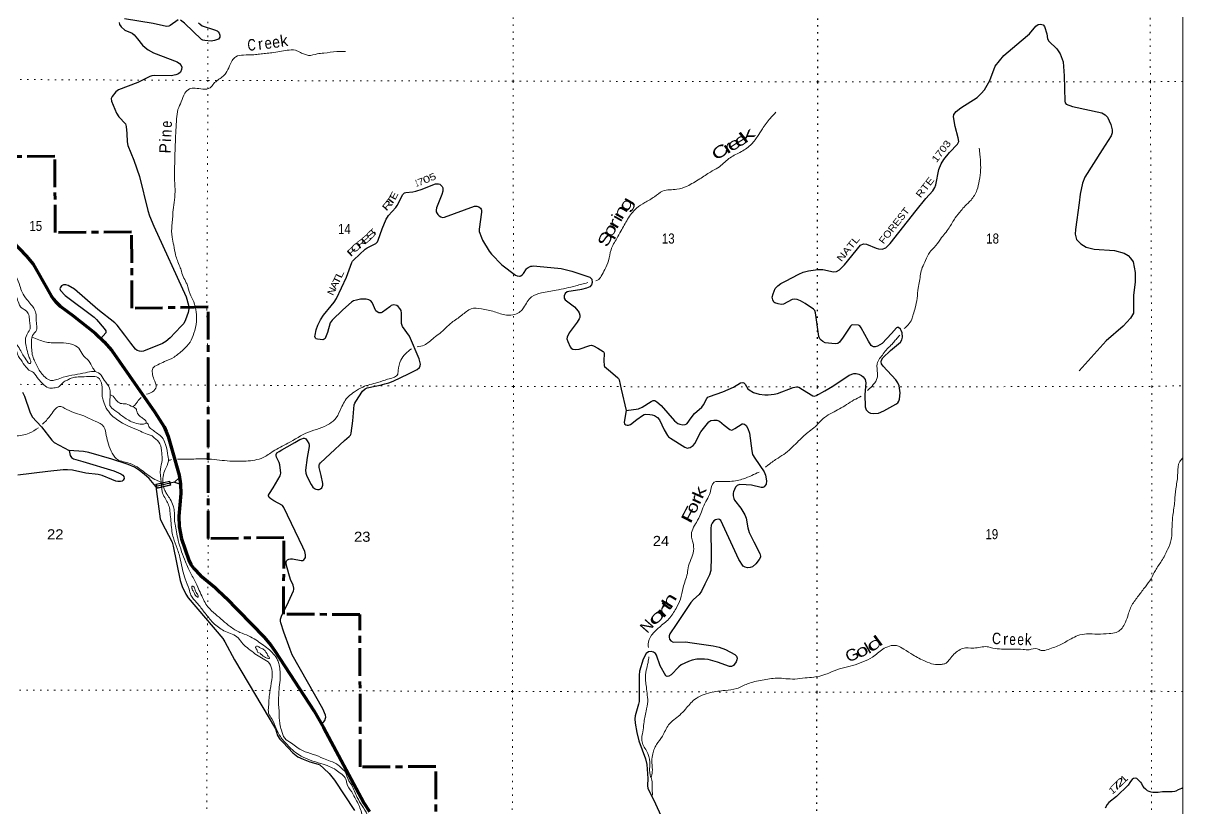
# Model space of a CAD drawing. Header units: feet. Extents: x -252658 to 9, y -366365 to -181930.
# Drawn here: x -20165 to 0, y -207154 to -193510 of the extents above; entities that cross this region are included whole.
import ezdxf
from ezdxf.enums import TextEntityAlignment as Align

# ---------------------------------------------------------------- set-up
doc = ezdxf.new("R2010")
doc.units = ezdxf.units.FT
doc.header["$LTSCALE"] = 80
doc.linetypes.add('DOTTED', pattern=[1.5, 0.3, -1.2])
doc.linetypes.add('LONG_DASH_SHORT_DASH', pattern=[9.9, 6, -1.2, 1.5, -1.2])
for name, color, linetype, lineweight in [('11', 7, 'LONG_DASH_SHORT_DASH', 60), ('23', 7, 'Continuous', 70), ('29', 7, 'Continuous', 25), ('31', 7, 'Continuous', 13), ('39', 7, 'Continuous', 13), ('4', 7, 'Continuous', 13), ('6', 7, 'DOTTED', 25), ('7', 7, 'DOTTED', 13)]:
    doc.layers.add(name, color=color, linetype=linetype, lineweight=lineweight)
doc.layers.add('30', color=7, linetype='Continuous')
doc.layers.add('41', color=7, linetype='Continuous')

msp = doc.modelspace()

# ---------------------------------------------------------------- linework, layer by layer
at = {"layer": '11'}
msp.add_lwpolyline([(-12982.66, -207794.64), (-12991.92, -206435.02), (-14305.24, -206443.71), (-14309.86, -203792.88), (-15639.21, -203785.46), (-15630.46, -202454.02), (-16945.8, -202468.74), (-16947.29, -199802.58), (-16947.6, -198444.22), (-18275.01, -198466.98), (-18280.32, -197139.55), (-19609.71, -197150.23), (-19613.02, -195822.8), (-20924.33, -195833.51)], dxfattribs=at)
at = {"layer": '23'}
for points in [[(-20739.77, -196905.7), (-20104.55, -197562.02), (-19993.93, -197698.78), (-19920.34, -197823.68), (-19676.23, -198252.33), (-19639.43, -198311.46), (-19604.72, -198351.15), (-19519.96, -198431.49), (-19301.4, -198590.61), (-18912.46, -198900.75), (-18755.67, -199049.42), (-18621.91, -199202.74), (-17873.06, -200271.49), (-17712.94, -200529.1), (-17676.06, -200610.91), (-17643.83, -200697.73), (-17573.86, -200939.94)], [(-17573.86, -200939.94), (-17449.59, -201370.07), (-17428.16, -201526.22), (-17422.13, -201685.87), (-17459.09, -202084.06), (-17451.71, -202264.18), (-17409.69, -202478.32), (-17285.95, -202848.51), (-17247.19, -202925.24), (-17195.13, -202994.69), (-17079.66, -203114.21), (-16825.06, -203325.66), (-16644.68, -203494.79), (-15973.38, -204189.37), (-15858.95, -204324.25), (-15787.11, -204424.88), (-15104.49, -205473.46), (-14940.4, -205755.2), (-14242.27, -207069.27), (-14142.25, -207220.25)]]:
    msp.add_lwpolyline(points, dxfattribs=at)
at = {"layer": '29'}
msp.add_line((-17533.7, -201491), (-17860.31, -201567.86), dxfattribs=at)
for points in [[(-18498.19, -193494.69), (-18490.53, -193533.37), (-18460.15, -193574.84), (-18397.24, -193631.1), (-18269.53, -193685.41), (-18235.83, -193709.17), (-18178.02, -193781.34)], [(-17471.79, -193448.81), (-17607.89, -193551.33), (-17632.75, -193562.39), (-17672.7, -193565.63), (-17904.34, -193517.81), (-18405.72, -193434.28)], [(-17113.38, -193501.57), (-17085.76, -193529.21), (-17050.58, -193554.56), (-16835.09, -193622.5), (-16790.16, -193642.55), (-16773.59, -193659.14), (-16757.01, -193681.26), (-16743.81, -193716.75), (-16743.2, -193753.13), (-16768.06, -193786.3), (-16836.56, -193813.31), (-16897.9, -193822.24), (-17005.64, -193811.18), (-17038.8, -193805.65), (-17062.4, -193791.59), (-17358.26, -193510.88), (-17431.08, -193457.34)], [(-2811.58, -193819.17), (-2664.87, -193695.53), (-2553.83, -193560.77), (-2517.79, -193532.79), (-2473.59, -193527.26), (-2429.39, -193538.32), (-2403.88, -193568.56), (-2362.87, -193697.04), (-2352.03, -193781.59), (-2329.83, -193821.51), (-2192.84, -193953.85), (-2131.02, -194041.45), (-2078.58, -194180.62), (-2060.46, -194425.63), (-2053.83, -194863.47), (-2048.14, -194892.89), (-2026.04, -194920.53), (-1918.55, -194957.65), (-1405.38, -195069.28), (-1349.2, -195105.75), (-1310.52, -195144.45), (-1248.95, -195273.89), (-1227.64, -195365.6), (-1227.64, -195415.36), (-1248.45, -195468.72), (-1404.31, -195709.99), (-1704, -196186.51), (-1747.02, -196294.45), (-1784.28, -196481.89), (-1803.05, -196634.72)], [(-18178.02, -193781.34), (-18091.21, -193889.69), (-18042.99, -193934.21), (-17993.27, -193972.91), (-17900.25, -194025.96), (-17487.45, -194183.95), (-17444.89, -194209.27), (-17420.03, -194242.44), (-17403.45, -194275.62), (-17410.46, -194316.38), (-17431.08, -194358.55), (-17464.23, -194388.96), (-17508.43, -194405.54), (-17591.29, -194423.13), (-17878.62, -194419.37), (-17925.58, -194424.89), (-17961.41, -194435.8), (-18172.24, -194542.59), (-18505.73, -194668.16), (-18551.51, -194703.9), (-18618.99, -194784.27), (-18632.8, -194820.2), (-18628.75, -194864.71), (-18540.37, -195075.46), (-18501.58, -195136.74), (-18387.78, -195259.99), (-18377.26, -195280.48), (-18371.74, -195308.13), (-18365.08, -195428.67), (-18357.92, -195573.51), (-18342.68, -195637.52), (-18240.64, -195892.43), (-18142.83, -196177.48), (-17995.35, -196765.73), (-17965.64, -196861.73), (-17891.43, -197036.7), (-17328.9, -198271.01), (-17287.43, -198413.95), (-17281.9, -198477.53), (-17292.97, -198540.09), (-17339.91, -198665.51), (-17373.07, -198731.85), (-17412.79, -198775.29), (-17521.66, -198887.94), (-17610.65, -198983.41), (-17684.86, -199042.87), (-17740.49, -199080.16), (-18070.17, -199210.21), (-18106.53, -199219.78), (-18139.68, -199214.25), (-18181.12, -199200.43), (-18209.92, -199176.3), (-18290.61, -199073.93)], [(-6911.12, -197994.44), (-6677.24, -197871.82), (-6600.97, -197839.78), (-6507.04, -197817.66), (-6344.63, -197794.95), (-6258.4, -197795.55), (-6076.91, -197832.67), (-6020.81, -197828.72), (-5971.09, -197801.08), (-5881.97, -197711.84), (-5603.34, -197371.94), (-5551.17, -197347.71), (-5499.18, -197351.68), (-5333.69, -197419.7), (-5291.48, -197436.17), (-5225.85, -197441.61), (-5161.63, -197416.82), (-5091.09, -197342.97), (-4636.63, -196767.79), (-4469.03, -196560.63), (-4345.97, -196423.85), (-4311.79, -196368.04), (-4294.17, -196322.11), (-4241.12, -196054.11), (-4200.24, -195957.2), (-4153.27, -195882.56), (-4058.83, -195758.56), (-3915.69, -195611.7), (-3893.58, -195567.41), (-3904.63, -195501.07), (-3957.35, -195306.48), (-3988.03, -195135.81), (-3981.99, -195097.46), (-3943.31, -195047.7), (-3858.82, -194978.93), (-3577.46, -194803.72), (-3506.81, -194732.55), (-3446.04, -194666.21), (-3353.14, -194504.08), (-3265.24, -194258.9), (-3113.81, -194073.87), (-2811.58, -193819.17)], [(-14807.76, -198422.37), (-14755.44, -198359.16), (-14718.87, -198300), (-14540.08, -197924.96), (-14450.15, -197673.75), (-14435.72, -197648.98), (-14417.76, -197624.1), (-14216.34, -197440.38), (-14181.55, -197416.77), (-14035.14, -197337.98), (-14015.8, -197322.78), (-14003.32, -197309.47), (-13989.55, -197285.46), (-13921.58, -197084.38), (-13851.43, -196916.43), (-13832.09, -196880.49), (-13811.78, -196851.22), (-13684.72, -196714.43), (-13659.43, -196681.45), (-13562.73, -196490.7), (-13540.78, -196463.13), (-13534.42, -196458.23), (-13508.86, -196453.38), (-13388.6, -196440.78), (-13336.9, -196430.59), (-13228.24, -196396.33), (-13009.55, -196307.59), (-12992.95, -196302.04), (-12962.56, -196300.66), (-12940.46, -196302.04), (-12919.74, -196310.33), (-12900.4, -196326.92), (-12879.87, -196349.56), (-12868.63, -196375.3), (-12868.63, -196397.41), (-12870.01, -196433.35), (-12886.93, -196488.16), (-12978.72, -196719.29), (-12985.35, -196761.63), (-12981.21, -196789.27), (-12968.78, -196821.06), (-12955.61, -196835.74), (-12931.48, -196858.38), (-12901.09, -196877.74), (-12872.09, -196887.41), (-12839.98, -196883.76), (-12314.49, -196694.09), (-12291.25, -196690.45), (-12274.68, -196691.83), (-12256.72, -196697.36), (-12239.44, -196704.96), (-12211.83, -196725.7), (-12201.47, -196741.59), (-12196.99, -196760.18), (-12195.94, -196798.27), (-12238.08, -197091.99), (-12233.84, -197129.8), (-12196.64, -197238.5), (-12175.02, -197284.36), (-12059.2, -197475.55), (-12018.88, -197527.13), (-11842.28, -197709.62), (-11602.68, -197892.3), (-11575.06, -197901.98), (-11536.38, -197908.89), (-11523.95, -197907.5), (-11511.74, -197901.89), (-11481.13, -197882.62), (-11465.93, -197863.27), (-11414.81, -197781.22), (-11401.01, -197769.28), (-11384.44, -197756.84), (-11337.47, -197736.11), (-11316.75, -197733.35), (-11284.98, -197731.96), (-11230.42, -197732.71), (-10810.75, -197778.21), (-10627.06, -197820.09), (-10309.85, -197924.01), (-10278, -197961.41), (-10269.72, -198016.7), (-10280.77, -198058.17), (-10313.14, -198092.73), (-10367.79, -198120.37), (-10455.54, -198143.18), (-10487.4, -198147.5)], [(-1803.05, -196634.72), (-1865.8, -197098.9), (-1869.63, -197176.98), (-1849.23, -197270.3), (-1774.94, -197347.54), (-1677.94, -197402.99), (-1541.62, -197437.54), (-1185.8, -197463.07), (-1020.44, -197508.04), (-948.61, -197546.74), (-906.78, -197593.16), (-865.73, -197657.32), (-827.05, -197845.3), (-827.96, -198006.78), (-857.79, -198243.84), (-856.19, -198555.15)], [(-6156.2, -199860.57), (-6070.12, -199809.03), (-5802.75, -199631.84), (-5722.47, -199600.71), (-5681.03, -199600.71), (-5634.58, -199611.48), (-5584.34, -199636.65), (-5556.71, -199658.76), (-5523.56, -199705.76), (-5509.76, -199765.93), (-5529.29, -199964.81), (-5524.98, -200183.73), (-5506.98, -200231), (-5468.31, -200272.47), (-5429.63, -200289.05), (-5371.84, -200295.95), (-5291.5, -200289.05), (-5201.5, -200253.49), (-4987.61, -200134.25), (-4956.38, -200110.48), (-4937.88, -200081.72), (-4924.07, -200048.55), (-4917.05, -199937.68), (-4932.36, -199813.57), (-4957.22, -199763.81), (-4989.29, -199708.83), (-5211.5, -199474.2), (-5239.01, -199432.08), (-5244.53, -199398.91), (-5239.01, -199371.26), (-5216.4, -199331.61), (-5083.4, -199202.84), (-4908.28, -199057.94), (-4886.77, -199018.8), (-4875.72, -198969.04), (-4881.01, -198893.2), (-4895.06, -198855.7), (-4911.63, -198830.82), (-4944.78, -198803.18), (-4966.89, -198803.18), (-4978.34, -198804.98), (-5067.13, -198907.56), (-5228.47, -199080.56), (-5309.45, -199126.62), (-5350.89, -199137.67), (-5378.9, -199135.04), (-5403.38, -199123.85), (-5419.96, -199112.79), (-5464.18, -199040.78), (-5592.39, -198808.01), (-5617.48, -198774.15), (-5639.58, -198760.32), (-5740, -198756.03), (-5761.14, -198763.09), (-5777.71, -198776.91), (-5903.65, -198969.2), (-5968.33, -199056.12), (-6001.48, -199081), (-6044.54, -199083.92), (-6216.41, -199066.12), (-6261.17, -199047.82), (-6288.8, -199022.94), (-6313.66, -198998.06), (-6327.59, -198957.85), (-6386.87, -198546.08), (-6400.68, -198507.38), (-6421.94, -198484), (-6567.16, -198381.8), (-6649.32, -198335.99), (-6703.19, -198312.49), (-6752.92, -198306.97), (-6792.64, -198311.87), (-6941.28, -198394.47), (-6986.36, -198402.33), (-7037.46, -198392.66), (-7093.12, -198372.63), (-7113.44, -198358.1), (-7131.39, -198320.79), (-7138.3, -198272.41), (-7123.9, -198214), (-7087.19, -198121.75), (-7044.37, -198078.9), (-6988.52, -198035.02), (-6911.12, -197994.44)], [(-18290.61, -199073.93), (-18398.09, -198937.59), (-18528.72, -198759.05), (-18569.27, -198718.05), (-18868.64, -198486.45), (-19273.98, -198137.64), (-19381.47, -198068.41), (-19422.91, -198057.36), (-19463.41, -198061.63), (-19500.26, -198079.47), (-19523.8, -198111.94), (-19527.89, -198129.23), (-19514.08, -198159.64), (-19432.83, -198246.36), (-18928.41, -198621.29), (-18889.99, -198661.23)], [(-10487.4, -198147.5), (-10674.44, -198172.89), (-10703.87, -198183.76), (-10740.75, -198211.59), (-10760.08, -198253.06), (-10757.32, -198291.76), (-10740.9, -198318.39), (-10579.87, -198444.66), (-10516.97, -198515.68), (-10494.87, -198548.85), (-10486.98, -198589.12), (-10487.97, -198624.87), (-10497.63, -198651.14), (-10529.91, -198709.7), (-10669.35, -198896.72), (-10707.59, -198971.81), (-10710.36, -198999.46), (-10696.51, -199047.41), (-10652.34, -199134.91), (-10633, -199159.79), (-10605.5, -199175.8), (-10558.41, -199184.67), (-10497.52, -199179.64), (-10311.01, -199115.06), (-10283.53, -199111.41), (-10244.86, -199122.47), (-10171.38, -199163.03)], [(-14578.26, -200768.59), (-14493.71, -200696.76), (-14475.25, -200674.51), (-14468.85, -200662.2), (-14460.56, -200637.32), (-14431.33, -200425.38), (-14407.19, -200148.17), (-14395.64, -200114.85), (-14379.07, -200087.2), (-14261.93, -199908.49), (-14220.73, -199868.47), (-14184.23, -199853.16), (-14153.63, -199844.92), (-14073.57, -199828.44), (-13959.38, -199802.54), (-13874.62, -199781.35), (-13806.33, -199763.69), (-13729.85, -199736.12), (-13466.98, -199608.33), (-13314.07, -199530.17), (-13272.12, -199497.55), (-13258.82, -199469.36), (-13256.06, -199438.95), (-13276.95, -199344.91), (-13445.91, -198949.51), (-13570.65, -198785.02), (-13583.42, -198732.63), (-13586.84, -198550.05), (-13591.71, -198508.72), (-13613.81, -198470.01), (-13641.44, -198434.08), (-13669.83, -198417.62), (-13721.56, -198409.2), (-13763, -198417.49), (-13790.01, -198439.91), (-13914.76, -198536.53), (-13942.57, -198544.65), (-13978.48, -198544.65), (-14011.63, -198530.83), (-14034.57, -198510.61), (-14095.46, -198366.1), (-14119.37, -198337.32), (-14155.29, -198317.97), (-14199.49, -198309.68), (-14241, -198306.09), (-14301.71, -198309.68), (-14370.77, -198323.5), (-14420.5, -198340.09), (-14457.42, -198358.67), (-14608.46, -198493.49), (-14792.07, -198675.96), (-14809.34, -198696), (-14824.24, -198722.81), (-14871.53, -198889.6), (-14905.34, -198974.52), (-14915.71, -198993.18), (-14930.2, -199004.93), (-14952.49, -199014.26), (-15048.44, -199006.38), (-15071.79, -198997.33), (-15082.15, -198985.58), (-15090.44, -198960.7), (-15089.75, -198932.36), (-15071.19, -198843.73), (-15040.71, -198758.89), (-14995.82, -198666.98), (-14945.21, -198588.44), (-14807.76, -198422.37)], [(-856.19, -198555.15), (-909.93, -198641.45), (-1037.92, -198778.4), (-1331.9, -199033.96), (-1799.94, -199554.94)], [(-18889.99, -198661.23), (-18755.19, -198817.67), (-18729.5, -198859.03), (-18727.77, -198893.95), (-18812.38, -198991.72)], [(-10171.38, -199163.03), (-10081.86, -199219.22), (-10068.05, -199233.05), (-10064.08, -199255.25), (-10065.05, -199381.79), (-10062.52, -199459.73), (-10053.8, -199478.18), (-9952.48, -199568.39), (-9825.3, -199674.63), (-9815.27, -199687.79), (-9801.45, -199712.67), (-9768.82, -199873.38), (-9681.68, -200244.81)], [(-9681.68, -200244.81), (-9463.43, -200214.33), (-9403.69, -200188.16), (-9246.22, -200085.87), (-9212.38, -200071.36), (-9182.68, -200072.05), (-9144, -200091.4), (-9068.97, -200157.44), (-8839.01, -200424.19), (-8779.33, -200470.13), (-8748.94, -200483.95), (-8696.45, -200492.24), (-8655.01, -200489.48), (-8627.38, -200474.05), (-8602.52, -200445.25), (-8566.76, -200393.61), (-8494.01, -200297.08), (-8365.14, -200184.39), (-8334.55, -200143.92), (-8277.97, -200033.61), (-8258.57, -200015.38), (-8230.95, -200001.56), (-7999.07, -199918.67), (-7812.44, -199838.02), (-7692.23, -199763.82), (-7649.83, -199759.42), (-7631.45, -199766.58), (-7609.35, -199785.93), (-7565.15, -199866.1), (-7542.81, -199887.79), (-7464.31, -199931.06), (-7367.37, -199961.81), (-7265.4, -199975.29), (-7207.39, -199975.29), (-7105.35, -199961.38), (-7047.16, -199950.41), (-6773.66, -199842.6), (-6720.35, -199834.21), (-6676.96, -199839.84), (-6610.72, -199882.23), (-6433.54, -199990.4), (-6408.99, -199997.41), (-6370.31, -199986.35), (-6224.85, -199901.68), (-6156.2, -199860.57)], [(-20173.79, -199924.69), (-20138.95, -199996.91), (-20048.42, -200267.94), (-20006.35, -200356.28), (-19844.43, -200530.72), (-19667.93, -200761.25), (-19626.52, -200803.52), (-19367.57, -200941.68)], [(-9681.68, -200244.81), (-9713.26, -200449.73), (-9710.34, -200475.66), (-9702.75, -200484.65), (-9685.48, -200495.01), (-9662.69, -200499.85), (-9641.27, -200500.54), (-9622.63, -200494.32), (-9605.54, -200487.72), (-9492.86, -200399.16), (-9395.4, -200329.14), (-9367.09, -200316.02), (-9338.16, -200310.53), (-9265.56, -200312.55), (-9224.81, -200320.16), (-9188.2, -200334.67), (-9134.58, -200366.43), (-9099.8, -200406.55), (-9016.25, -200583.15), (-8963.05, -200678.85), (-8943.71, -200700.97), (-8911.34, -200725.59), (-8657.78, -200884.8), (-8630.62, -200893.84), (-8610.81, -200897.24), (-8592.86, -200894.48), (-8567.99, -200887.57), (-8548.65, -200879.27), (-8514.12, -200855.78), (-8486.03, -200819.28), (-8378.48, -200618.26), (-8239.24, -200441.11), (-8208.95, -200421.14), (-8156.36, -200413.47), (-8101.1, -200413.47), (-8059.04, -200432.95), (-7973.8, -200499.26)], [(-7973.8, -200499.26), (-7876.12, -200575.25), (-7849.7, -200584.86), (-7833.13, -200579.33), (-7791.99, -200559.04), (-7660.47, -200478.44), (-7645.27, -200477.05), (-7621.38, -200480.43), (-7592.78, -200504.69), (-7561.01, -200555.84), (-7532.58, -200636.95), (-7496.96, -200946.2), (-7480.89, -201009.21), (-7441.94, -201074.65), (-7279.76, -201311.39), (-7257.12, -201371.35), (-7240.54, -201468.11), (-7245.39, -201524.23), (-7259.88, -201551.04), (-7279.22, -201570.39), (-7304.08, -201584.22), (-7333.88, -201586.64), (-7499.53, -201540.72), (-7589.92, -201536.5)], [(-15304.26, -202623.09), (-15631.21, -201930.35), (-15654.73, -201897.63), (-15804.09, -201813.52), (-15860.51, -201781.07), (-15885.37, -201756.19), (-15897.11, -201730.62), (-15896.42, -201714.72), (-15882.61, -201687.08), (-15816.39, -201592.61), (-15698.21, -201380.92), (-15688.54, -201358.81), (-15686.42, -201337.31), (-15698.9, -201190.87), (-15710.95, -201146.54), (-15759.68, -201056.8), (-15768.04, -201028.13), (-15766.58, -201009.8), (-15751.39, -200982.16), (-15716.23, -200956.58), (-15668.52, -200927.49), (-15573.11, -200873.96), (-15438.13, -200800.66)], [(-15438.13, -200800.66), (-15354.55, -200751.19), (-15319.59, -200735.86), (-15289.2, -200727.35), (-15276.67, -200726.66), (-15263.18, -200730.34), (-15252.04, -200738.2), (-15224.42, -200774.14), (-15200.41, -200820.32), (-15191.27, -200846.02), (-15191.27, -200868.13), (-15228.28, -201063.4), (-15254.12, -201283.5), (-15248.36, -201332.57), (-15232.02, -201384.4), (-15155.9, -201533.27), (-15127.04, -201576.53), (-15100.79, -201598.64), (-15074.55, -201613.85), (-15046.55, -201619.45), (-15016.53, -201617.99), (-14993.05, -201606.94), (-14972.33, -201588.97), (-14958.1, -201561.06), (-14952.99, -201541.97), (-14951.61, -201515.71), (-14982.66, -201374.31), (-15019.3, -201237.88), (-15020.68, -201207.48), (-15017.29, -201195.61), (-15010.32, -201179.15), (-14993.05, -201156.33), (-14827.75, -200996.45), (-14578.26, -200768.59)], [(-19367.57, -200941.68), (-19350.38, -201029.77), (-19322.5, -201062.12), (-19286.84, -201087.82), (-19127.01, -201130.08), (-18586.24, -201293.89), (-18466.34, -201347.68), (-18433.19, -201369.79), (-18417, -201394.04), (-18411.09, -201427.85), (-18427.67, -201455.49), (-18444.24, -201474.84), (-18473.67, -201480.5), (-18516.07, -201480.37), (-18551.98, -201474.84), (-18623.42, -201446.6), (-18792.87, -201374.57), (-18858.63, -201358.73), (-19074.58, -201334.87), (-19308.94, -201284.1), (-19394.58, -201275.8), (-19471.93, -201278.57), (-19734.38, -201303.82), (-20254.89, -201366.94)], [(-17860.31, -201567.86), (-17975.99, -201426.46), (-18062.65, -201351.27), (-18141.74, -201285.47), (-18227.38, -201230.18), (-18337.89, -201183.19), (-18620.7, -201093.1), (-19023.01, -200973.09), (-19113.69, -200959.34), (-19367.57, -200941.68)], [(-17444.31, -201408.57), (-17533.7, -201491), (-17428.25, -201525.57)], [(-17860.31, -201567.86), (-17781.22, -202127.24), (-17761, -202178.28), (-17576.79, -202533.61), (-17554.25, -202601.74), (-17434.87, -203202.09), (-17398.59, -203306.28), (-17337.81, -203438.98), (-17297.16, -203501.13), (-16694.58, -204209.14), (-16656.83, -204266.93), (-16489.41, -204578.37), (-15779.88, -205783.18), (-15742.11, -205894.72), (-15704.33, -205957.69), (-15643.16, -206020.65), (-15477.65, -206198.75), (-15388.91, -206266.41), (-15297.75, -206310.29), (-15182.02, -206352.77), (-15035.09, -206393.05), (-15004.51, -206409.24), (-14937.11, -206468.79), (-14845.94, -206560.02), (-14749.45, -206674.39), (-14401.46, -207198.04)], [(-7589.92, -201536.5), (-7707.47, -201531.02), (-7750.25, -201546.9), (-7780.64, -201580.07), (-7812.45, -201657.73), (-7819.32, -201685.12), (-7816.56, -201726.59), (-7808.27, -201776.35), (-7795.58, -201804.33), (-7682.65, -201944.73), (-7613.53, -202059.11), (-7595.55, -202116.37), (-7565.26, -202283.98), (-7538.91, -202363.8), (-7457.12, -202526.83), (-7354.69, -202731.53), (-7345.52, -202778.46), (-7344.14, -202796.43), (-7367.63, -202836.52), (-7422.09, -202912.41), (-7480.89, -202963.68), (-7525.1, -202977.5), (-7568.63, -202980.94), (-7607.98, -202971.97), (-7643.89, -202949.86), (-7719.52, -202836.58), (-8034.33, -202160.23), (-8055.52, -202139.88), (-8077.63, -202134.35), (-8128.23, -202146.32), (-8157.74, -202164.76), (-8185.37, -202203.46), (-8201.94, -202239.4), (-8209.38, -202295.09), (-8201.2, -202791.17), (-8205.01, -203026.18), (-8228.19, -203103.29), (-8310.84, -203263.36), (-8371.84, -203388.02), (-8412.25, -203446.3), (-8507.21, -203531.77), (-8555.3, -203581.1), (-8682.81, -203776.14), (-8811.25, -203967.06)], [(-15513.66, -203182.55), (-15547.86, -203084.49), (-15593.22, -202915.17), (-15594.27, -202877.69), (-15584.25, -202856.43), (-15565.59, -202843.29), (-15546.95, -202832.93), (-15517.86, -202825.34), (-15482.71, -202826.7), (-15330.07, -202853.15), (-15303.84, -202850.9), (-15286.57, -202840.53), (-15269.31, -202820.49), (-15257.64, -202798.8), (-15255.49, -202781.79), (-15256.18, -202757.59), (-15259.64, -202727.88), (-15268.86, -202696.38), (-15304.26, -202623.09)], [(-14972.66, -205699.81), (-14917.75, -205633.98), (-14905.14, -205594.07), (-14901.17, -205575.93), (-14906.7, -205545.52), (-14951.91, -205433.46), (-15485.47, -204493.65), (-15524, -204402.03), (-15629.67, -204098.92), (-15683.01, -203939.39), (-15691.29, -203906.21), (-15691.95, -203874.07), (-15674.72, -203820.52), (-15553.63, -203574.57), (-15463.37, -203379.59), (-15457.85, -203360.24), (-15455.78, -203333.29), (-15471.66, -203282.83), (-15513.66, -203182.55)], [(-8811.25, -203967.06), (-8919.53, -204128.02), (-8931.28, -204163.46), (-8931.28, -204188.34), (-8925.75, -204218.75), (-8903.65, -204251.92), (-8862.66, -204274.55), (-8644.59, -204268.16), (-8574.9, -204276.8), (-8166.03, -204337.62), (-8063.28, -204361.6), (-7950.54, -204401.2), (-7788.24, -204487.69), (-7759.92, -204517.31), (-7751.63, -204553.24), (-7754.39, -204578.12), (-7765.23, -204616.19), (-7815.17, -204677.64), (-7845.56, -204694.23), (-7883.84, -204694.72), (-8093.26, -204618.74), (-8254.43, -204572.59), (-8314.88, -204566.89), (-8450.58, -204569.83), (-8533.46, -204586.42), (-8593.22, -204609.53), (-8721.32, -204669.35), (-8765.96, -204704.21), (-8895, -204838.99), (-8936.8, -204865.63), (-8964.43, -204868.39), (-8987.16, -204859.23), (-9085.84, -204686.66), (-9152.29, -204500.72), (-9168.19, -204471.89), (-9202.02, -204448.19), (-9243.46, -204437.14), (-9293.18, -204442.67), (-9330.19, -204470.15), (-9380.95, -204568.65), (-9445.13, -204777.16), (-9455.12, -204849.96), (-9450.83, -205072.9), (-9453.41, -205305.17), (-9463, -205354.11), (-9522.48, -205553.97), (-9526.95, -205607.29), (-9522.48, -205683.9), (-9494.85, -205847), (-9459.87, -205986.79), (-9344.29, -206301.93), (-9322.19, -206398.52), (-9304.92, -206643.31), (-9308.38, -206768.95), (-9300.28, -206820.06), (-9201.74, -207010.7), (-8973.62, -207516.47)], [(-875.91, -206649.51), (-920.98, -206716.47), (-951.34, -206758.08), (-1154.89, -206957.26), (-1285.65, -207059.26), (-1313.96, -207096.11), (-1349.19, -207161.54)], [(-875.91, -206649.51), (-856.94, -206637.64), (-831.17, -206634.42), (-803.64, -206639.34), (-765.58, -206677.65), (-735.54, -206709.9), (-720.57, -206731.05), (-699.54, -206770.32), (-682.99, -206794.41), (-649.48, -206826.76), (-618.56, -206850.24), (-589.33, -206865.13), (-556.28, -206874.94), (-521.07, -206879.39), (-428.68, -206879.64), (-352.33, -206871.81), (-235.82, -206870.11), (-184.76, -206870.64), (-139.4, -206866.35), (-118.19, -206859.91), (-75.05, -206838.37), (-19.4, -206812.66), (0, -206801.86)]]:
    msp.add_lwpolyline(points, dxfattribs=at)
at = {"layer": '31'}
for p, q in [((-17857.78, -201525.81), (-17613.66, -201471.89)), ((-17613.66, -201471.89), (-17597.49, -201545.12))]:
    msp.add_line(p, q, dxfattribs=at)
msp.add_lwpolyline([(-17597.49, -201545.12), (-17841.61, -201599.04), (-17857.78, -201525.81)], dxfattribs=at)
msp.add_lwpolyline([(-17848.23, -201531.89), (-17619.74, -201481.43), (-17607.02, -201539.03), (-17835.52, -201589.49)], close=True, dxfattribs=at)
at = {"layer": '39'}
for points in [[(-14560.88, -194000.67), (-14711.59, -194001.34), (-14936.55, -194030.49), (-15051.04, -194043.06), (-15205.67, -194069.89), (-15274.08, -194050.08), (-15344.53, -194020.23), (-15431.11, -193980.4), (-15575.79, -193981.05), (-15704.33, -193999.71), (-15838.88, -194022.43), (-15949.35, -194034.99), (-16053.8, -194047.52), (-16152.23, -194058.01), (-16333.07, -194062.83), (-16465.58, -194093.58), (-16577.47, -194250.93), (-16639.25, -194377.88), (-16779.43, -194499.16), (-16851.53, -194559.8), (-16913.53, -194632.47), (-17040.04, -194655.15), (-17174.74, -194639.66), (-17275.17, -194652.17), (-17353.24, -194726.92), (-17416.94, -194876.01), (-17472.66, -195010.98), (-17498.13, -195171.96), (-17509.38, -195369.07), (-17525.81, -195775.34), (-17530.91, -196004.6), (-17531.92, -196249.92), (-17523.3, -196390.65), (-17534.57, -196583.74), (-17557.98, -196756.77), (-17567.41, -196909.64), (-17579.01, -197022.3), (-17576.15, -197231.41), (-17547.44, -197372.05), (-17514.61, -197538.8), (-17484.07, -197635.19), (-17439.43, -197741.56), (-17412.97, -197823.89), (-17368.27, -197942.33), (-17315.58, -198050.68), (-17262.65, -198219.36), (-17199.8, -198353.81), (-17156.87, -198532.58), (-17150.16, -198699.45), (-17195.56, -198900.74), (-17263.26, -199055.87), (-17383.3, -199187.11), (-17541.53, -199316.51), (-17705.99, -199395.66), (-17822.33, -199448.46), (-17910.5, -199511.19), (-17918.2, -199593.67), (-17891.64, -199700.12), (-17852.91, -199834.68), (-17914.86, -199919.41), (-18018.49, -199963.67)], [(-7074.91, -195059.31), (-7174.96, -195164.32), (-7310.87, -195345.9), (-7396.73, -195481), (-7518.71, -195630.35), (-7701.07, -195755.83), (-7895.55, -195865.28), (-8083.81, -196022.96), (-8214.13, -196097.94), (-8400.53, -196217.41), (-8621.07, -196343.06), (-8797.69, -196398.14), (-9044.73, -196431.41), (-9189.03, -196528.57), (-9353.42, -196625.82), (-9501.7, -196729.04), (-9653.66, -196918.73), (-9769.38, -197124.35), (-9841.2, -197251.35), (-9942.88, -197450.88), (-9986.32, -197640.09), (-10052.01, -197793.21), (-10113.84, -197908.1), (-10175.84, -197980.77), (-10209.03, -197990.41)], [(-3539.52, -195685.07), (-3527, -195799.63), (-3518.54, -195902.14), (-3515.9, -196056.97), (-3539.24, -196248.1), (-3580.76, -196415.19), (-3682.56, -196584.55), (-3786.64, -196687.57), (-3856.64, -196768.31), (-3956.6, -196895.44), (-4062.41, -197066.83), (-4212.33, -197262.55), (-4322.26, -197409.83), (-4400.3, -197492.62), (-4472.06, -197635.71), (-4529.83, -197760.64), (-4579.11, -197994.11), (-4602.73, -198116.88), (-4620.09, -198293.91), (-4653.58, -198460.96), (-4687.27, -198575.73), (-4714.65, -198657.65), (-4773.46, -198755.67), (-4846.79, -198819.49)], [(-21674.27, -196775.76), (-21590.32, -196805.15), (-21449.7, -196819.85), (-21385.9, -196838.12), (-21245.3, -196819.4), (-21195.11, -196809.12), (-21130.78, -196812.86), (-21021.91, -196900.85), (-20967.37, -196968.98), (-20882.61, -197057.08), (-20781.85, -197127.01), (-20729.22, -197219.28), (-20718.78, -197315.75), (-20708.39, -197400.16), (-20669.91, -197472.38), (-20578.83, -197632.84), (-20530.1, -197755.29), (-20449.2, -197881.61), (-20396.37, -198024.15), (-20335.6, -198142.52), (-20282.83, -198270.98), (-20240.2, -198377.36), (-20209.78, -198443.59), (-20145.3, -198487.54), (-20100.95, -198521.53), (-20062.42, -198605.81), (-20056.15, -198666.11), (-20045.71, -198762.58), (-20043.48, -198816.87), (-20049.42, -198837), (-20103.3, -198931.75), (-20126.97, -199040.44), (-20106.42, -199150.95), (-20073.73, -199283.52), (-20041.26, -199361.8), (-20031.02, -199408), (-20045, -199428.17), (-20113.6, -199362.12), (-20170.22, -199275.9), (-20220.84, -199181.62), (-20283.54, -199083.36), (-20328.06, -199007.15), (-20352.47, -198934.87), (-20372.93, -198844.47), (-20391.58, -198707.82), (-20401.9, -198641.5), (-20427.93, -198663.74), (-20413.25, -198814.49), (-20386.55, -198955.13), (-20341.78, -199093.68), (-20285.09, -199195.98), (-20254.58, -199286.33), (-20208.06, -199360.53), (-20115.09, -199488.81), (-20064.64, -199540.87), (-19986.08, -199586.77), (-19899.2, -199701), (-19828.57, -199773.07), (-19721.74, -199853.03), (-19633.32, -199852.64), (-19536.96, -199828.08), (-19468.93, -199755.39), (-19410.79, -199722.96), (-19346.61, -199690.5), (-19268.33, -199668.03), (-19147.79, -199659.45), (-18972.99, -199652.65), (-18866.41, -199670.27), (-18795.53, -199802.67), (-18791.05, -199917.27), (-18788.69, -200001.71), (-18766.25, -200084.06), (-18719.53, -200206.51), (-18671.03, -200272.66), (-18644.75, -200310.75), (-18543.94, -200392.74), (-18439.15, -200464.67), (-18294.18, -200534.4), (-18123.07, -200606.03), (-18008.32, -200655.8), (-17937.89, -200679.61), (-17885.48, -200719.6), (-17786.58, -200823.72), (-17753.78, -200984.44), (-17749.24, -201111.11), (-17778.76, -201264.06), (-17763.78, -201489.21), (-17749.05, -201652.02), (-17702.38, -201760.4), (-17653.8, -201846.65), (-17619.27, -201936.99)], [(-20519.12, -197489.81), (-20496.68, -197572.15), (-20433.96, -197676.44), (-20365.33, -197752.55), (-20284.27, -197917.08), (-20221.31, -198079.68), (-20184.7, -198188.1), (-20101.8, -198312.4), (-20029.1, -198400.56), (-19980.6, -198466.7), (-19946.08, -198553.01), (-19937.54, -198675.64), (-19931.21, -198750.01), (-19932.83, -198846.54), (-20002.77, -198943.37), (-20020.22, -199098.28), (-20013.72, -199214.88), (-19991.16, -199325.38), (-19956.69, -199401.64), (-19885.78, -199544.09), (-19843.34, -199602.22), (-19760.6, -199686.31), (-19663.99, -199724.08), (-19585.68, -199707.65), (-19469.29, -199666.92), (-19268.52, -199621.78), (-19081.76, -199588.78), (-18943.19, -199566.05), (-18830.5, -199605.76), (-18753.68, -199718.03), (-18664.7, -199854.37), (-18652.22, -199956.87), (-18657.75, -200079.56), (-18655.43, -200155.96), (-18572.69, -200242.06), (-18437.63, -200344.01), (-18256.34, -200449.78), (-18127.59, -200483.39), (-18055.27, -200477.04), (-18011.12, -200462.77), (-17978.73, -200520.94), (-17918.19, -200580.99), (-17845.63, -200634.96), (-17767.01, -200694.94), (-17706.35, -200787.17), (-17653.27, -200990.03), (-17640.66, -201126.71), (-17696.34, -201271.74), (-17730.01, -201392.54), (-17733.46, -201531.3), (-17700.87, -201637.73), (-17664.44, -201701.92), (-17607.82, -201788.13), (-17559.13, -201900.53), (-17536.66, -201990.91), (-17534.13, -202117.59), (-17523.65, -202224.11), (-17499, -202354.71), (-17468.25, -202505.39), (-17409.18, -202700.18), (-17342.15, -202874.82), (-17297.48, -202987.23), (-17198.27, -203169.78), (-17129.35, -203314.25), (-17015.82, -203559.07), (-16951.1, -203661.34), (-16821.98, -203785.44), (-16694.92, -203897.48), (-16563.86, -204003.47), (-16394.65, -204103.26), (-16245.7, -204162.93), (-16118.8, -204234.75), (-16012, -204308.68), (-15905.17, -204386.63), (-15812.35, -204480.73), (-15739.58, -204584.97), (-15715.13, -204665.29), (-15696.56, -204785.86), (-15695.96, -204932.65), (-15715.38, -205097.63), (-15722.86, -205234.4), (-15722.32, -205367.11), (-15711.78, -205487.71), (-15711.32, -205602.33), (-15700.9, -205692.77), (-15674.32, -205805.26), (-15615.48, -205943.75), (-15498.56, -206031.71), (-15307.13, -206159.55), (-15119.97, -206225.08), (-14942.84, -206296.68)], [(-10348.44, -198021.72), (-10552.94, -198075.55), (-10897.24, -198153.8), (-11149.6, -198198.24), (-11324.14, -198269.39), (-11462.04, -198457.02), (-11520.04, -198525.64), (-11614.29, -198574.32), (-11760.94, -198585.03), (-11970.17, -198527.64), (-12195.46, -198476.36), (-12374.31, -198477.15), (-12536.63, -198588.47), (-12712.95, -198715.94), (-12921.18, -198903.87), (-13021.35, -198978.72), (-13193.65, -199108.18), (-13315.18, -199140.04)], [(-20008.29, -198970.49), (-19891.94, -199017.28), (-19680.73, -199066.61), (-19511.93, -199067.87), (-19326.95, -199091.18), (-19198.05, -199160.99), (-19125.23, -199277.29), (-19030.38, -199377.41), (-18951.47, -199507.77), (-18912.28, -199565.6)], [(-4922.43, -198934.07), (-4940.93, -198958.92), (-5000.32, -199024.54), (-5053.53, -199088.95), (-5140.35, -199172.97), (-5207.57, -199259.8), (-5314.79, -199433.13), (-5308.09, -199595.97), (-5313.79, -199676.43), (-5381.64, -199795.37), (-5473.71, -199886.27), (-5484.15, -199896.22)], [(-13412.17, -199171.82), (-13518.58, -199260.43), (-13596.51, -199369.37), (-13641.99, -199550.54), (-13661.76, -199631.07), (-13727.33, -199672.47), (-13828.07, -199701.87), (-14004.36, -199760.67), (-14260.41, -199836.26), (-14402.11, -199921.91), (-14508.3, -200000.8), (-14634.09, -200200.43), (-14721.82, -200369.73), (-14839.95, -200476.83), (-15204.86, -200621.6), (-15561.65, -200814.79), (-15817.7, -200953.38), (-15993.07, -201063.09), (-16288.22, -201124.73), (-16662.04, -201116.33), (-17023.89, -201085.77), (-17305.2, -201093.05), (-17481.94, -201091.78)], [(-18652.78, -199974.52), (-18621.97, -199982.88), (-18545.27, -200066.99), (-18470.69, -200120.95), (-18376.2, -200130.59), (-18257.43, -200182.34), (-18205.06, -200212.27), (-18182.69, -200276.52), (-18140.24, -200338.67), (-18087.82, -200378.65), (-18051.55, -200404.63), (-18023.24, -200446.73), (-18025.15, -200463.59)], [(-18113.45, -200016.85), (-18179.42, -200093.52), (-18209.39, -200135.88), (-18256.11, -200183.03)], [(-5593.73, -199995.31), (-5593.84, -199995.39), (-5718.16, -200062.3), (-5846.44, -200143.3), (-6097.07, -200283.17), (-6229.36, -200366.2), (-6413.52, -200543.97), (-6519.7, -200624.88), (-6679.85, -200774.39), (-6791.94, -200883.47), (-6906.08, -200984.52), (-7038.36, -201071.58), (-7202.67, -201186.93), (-7255.2, -201230.76)], [(-19830.78, -200484.79), (-19699.65, -200343.58), (-19619.71, -200234.64), (-19545.58, -200178.01), (-19404.71, -200227.65), (-19110.86, -200338.96), (-18915.57, -200428.58), (-18760.42, -200528.43), (-18719.62, -200677.05), (-18680.82, -200829.7), (-18617.88, -200988.28), (-18505.5, -201105.82), (-18390.02, -201142.29), (-18224.4, -201204.59), (-18073.97, -201306.39), (-17845.73, -201457.96), (-17804.2, -201474.84), (-17763.7, -201490.29)], [(-20520.13, -200695.1), (-20313.17, -200688.15), (-20060.17, -200638.77), (-19898.48, -200544.74)], [(-17583.04, -201099.07), (-17634.7, -201110.6), (-17638.67, -201110.52)], [(-0.02, -201069.68), (-24.84, -201094.72), (-72.72, -201179.39), (-90.01, -201374.52), (-121.21, -201609.92), (-140.46, -201817.13), (-171.6, -202066.61), (-186.95, -202243.63), (-202.04, -202487.01), (-263.62, -202662.23), (-369.32, -202859.76), (-477.16, -203027.14), (-552.94, -203170.25), (-650.84, -203309.43), (-770.77, -203466.81), (-884.65, -203630.19), (-958.24, -203819.54), (-1011.91, -203962.55), (-1075.86, -204051.31), (-1156.03, -204103.95), (-1280.54, -204122.6), (-1479.44, -204135.55), (-1672.39, -204128.36), (-1827, -204159.21), (-1943.33, -204214.02), (-2119.77, -204313.34), (-2338.47, -204398.76), (-2460.97, -204417.4), (-2533.44, -204387.56), (-2670.02, -204404.26), (-2776.55, -204400.71), (-2949.38, -204397.45), (-3152.36, -204394.33), (-3301.14, -204376.9), (-3403.73, -204353.22), (-3634.74, -204376.37), (-3827.63, -204383.26), (-3915.85, -204431.91), (-3999.96, -204504.67), (-4065.93, -204587.41), (-4138.03, -204648.06), (-4198.27, -204660.39), (-4334.93, -204656.98), (-4477.82, -204605.33), (-4693.3, -204495.69), (-4848.44, -204395.83), (-4977.3, -204334.07), (-5218.2, -204397.48), (-5394.49, -204532.99), (-5564.96, -204616.19), (-5741.55, -204679.31), (-5922.23, -204724.35), (-6106.83, -204791.53), (-6209.16, -204832.2), (-6415.94, -204881.38), (-6568.61, -204896.13), (-6747.38, -204915.02), (-7058.93, -204900.32), (-7314.01, -204933.63), (-7566.96, -204997.09), (-7757.53, -205080.38), (-7958.35, -205113.44), (-8213.42, -205150.77), (-8490.24, -205272.65), (-8648.32, -205438.24), (-8746.37, -205541.23), (-8940.61, -205711.01), (-9050.32, -205910.57), (-9150.23, -206051.77), (-9223.8, -206243.13), (-9233.33, -206369.85), (-9224.64, -206530.68), (-9246.36, -206625.29), (-9246.92, -206627.49)], [(-7368.39, -201315.26), (-7495.3, -201375.23), (-7639.76, -201432.18), (-7746.15, -201460.8), (-8017.36, -201480.11), (-8147.94, -201492.75), (-8221.55, -201674.05), (-8277.3, -201800.99), (-8331.15, -201901.77), (-8380.83, -202038.72), (-8458.59, -202189.88), (-8522.42, -202306.8), (-8546.06, -202423.53), (-8525.59, -202515.94), (-8504.94, -202650.57), (-8536.5, -202797.51), (-8596.17, -202948.58), (-8615.73, -203079.38), (-8691.09, -203325.03), (-8734.49, -203524.3), (-8812.2, -203687.52), (-8936.06, -203869.05), (-9106.27, -204016.6), (-9236.33, -204153.91), (-9295.52, -204310.32), (-9290.86, -204364.44)], [(-17619.27, -201936.99), (-17606.72, -202057.58), (-17592.07, -202202.3), (-17577.39, -202351.04), (-17552.84, -202459.51), (-17487.79, -202642.21), (-17426.65, -202851.07), (-17391.81, -203017.81), (-17348.97, -203174.47), (-17277.9, -203353.12), (-17247.33, -203457.55), (-17148.35, -203583.79), (-17103.93, -203635.87), (-17045.33, -203714.04), (-16922.13, -203866.31), (-16839.36, -203958.45), (-16744.62, -204028.41), (-16647.91, -204090.31), (-16529.17, -204134.02), (-16428.42, -204199.93), (-16343.6, -204302.11), (-16246.79, -204388.15), (-16133.91, -204474.11), (-16021.07, -204548.01), (-15906.24, -204617.88), (-15841.43, -204740.25), (-15842.66, -204931.29), (-15875.92, -205152.63), (-15891.48, -205281.39), (-15897.05, -205392.02), (-15896.58, -205508.64), (-15839.9, -205608.93), (-15764.87, -205775.5), (-15692.81, -205916.37), (-15571.08, -206061.26), (-15436.76, -206187.25), (-15331.82, -206256.54), (-15176.51, -206323.74), (-14986.69, -206385.35), (-14843.81, -206432.98), (-14724.99, -206496.8), (-14626.22, -206570.76), (-14551.51, -206658.91), (-14538.6, -206728.07), (-14450.82, -206878.02), (-14378.02, -207010.84), (-14290.04, -207206.71), (-14257.43, -207319.17), (-14228.96, -207401.49), (-14184.85, -207576.3), (-14153.37, -207633), (-13935.09, -207784.18), (-13849.04, -207821.98), (-13729.42, -207870.28), (-13637.07, -207893.38), (-13531.53, -207921.21), (-13457.16, -207922.89), (-13378.71, -207942.65), (-13290.08, -207994.54), (-13179, -208130.78), (-13041.56, -208323.21), (-12966.78, -208427.45), (-12745.09, -208741.71), (-12682.13, -208834.11), (-12612.67, -209025.1), (-12527.78, -209145.38), (-12465.26, -209199.39), (-12360.45, -209277.35), (-12267.9, -209303.08), (-12038.45, -209390.54), (-11929.8, -209424.24), (-11792.97, -209467.87), (-11683.68, -209658.42), (-11634.84, -209807), (-11581.85, -209987.74), (-11522.51, -210248.89), (-11507.78, -210411.7), (-11529.04, -210620.93), (-11542.62, -210739.63), (-11550.27, -210834.17), (-11587.79, -210997.21), (-11669.62, -211136.33), (-11785.69, -211253.47), (-11972.25, -211336.74), (-12176.83, -211434.17), (-12377.44, -211517.51), (-12664.59, -211571.07), (-12897.59, -211598.24), (-13174.63, -211667.84), (-13312.99, -211742.86), (-13418.9, -211888.11)], [(-17181.48, -203344.65), (-17167.23, -203388.82), (-17142.95, -203428.93), (-17122.64, -203481.12), (-17124.61, -203491.19), (-17140.7, -203487.24), (-17168.94, -203463.23), (-17187.17, -203427.12), (-17211.46, -203382.99), (-17225.66, -203350.88), (-17231.77, -203332.8), (-17233.86, -203312.71), (-17225.87, -203300.61), (-17213.81, -203300.55), (-17199.7, -203310.54), (-17187.58, -203326.58), (-17181.48, -203344.65)], [(-16045.52, -204465.68), (-16081.75, -204451.76), (-16102.04, -204403.59), (-16120.25, -204373.51), (-16124.32, -204359.45), (-16108.31, -204343.29), (-16076.13, -204351.19), (-16029.81, -204375.12), (-15997.59, -204391.06), (-15949.18, -204435.08), (-15924.89, -204479.22), (-15902.64, -204515.31), (-15888.49, -204535.36), (-15882.36, -204559.46), (-15898.44, -204557.52), (-15950.77, -204539.66), (-15991.06, -204515.7), (-16017.26, -204495.71), (-16027.35, -204485.7), (-16045.52, -204465.68)], [(-9284.12, -204526.2), (-9299.7, -204626.99), (-9330.32, -204761.61), (-9343.74, -204920.52), (-9331.25, -205025.03), (-9316.64, -205157.68), (-9303.98, -205306.43), (-9333.45, -205471.45), (-9372.75, -205690.81), (-9390.26, -205831.64), (-9407.73, -205984.55), (-9327.28, -206164.14), (-9268.52, -206361.52), (-9270.93, -206512.79), (-9260.59, -206585.14), (-9234.11, -206671.48), (-9227.53, -206808.19), (-9220, -206933.38)], [(-14942.84, -206296.68), (-14824.09, -206342.4), (-14687.16, -206410.16), (-14617.82, -206477.44), (-14570.16, -206518.23), (-14538.6, -206601.69), (-14452.62, -206761.02), (-14355.29, -206973.74), (-14270.29, -207120.15), (-14183.28, -207268.57), (-14140.6, -207385.01), (-14103.84, -207529.63), (-14071.43, -207591.82), (-13982.64, -207683.92), (-13773.27, -207775.49), (-13624.45, -207802.98), (-13477.62, -207834.5), (-13379.11, -207844.12), (-13334.8, -207868.05), (-13060.49, -208116.18), (-12800.21, -208372.41), (-12721.43, -208472.6), (-12660.68, -208584.94), (-12596.12, -208649), (-12563.7, -208713.21), (-12557.53, -208749.37), (-12522.86, -208873.89), (-12486.2, -208992.37), (-12391.31, -209100.53), (-12266.36, -209188.46), (-12153.62, -209238.23), (-12075.18, -209253.96), (-11950.52, -209269.5), (-11835.75, -209325.29), (-11728.79, -209435.41), (-11627.64, -209601.86), (-11540.44, -209794.52), (-11441.05, -210021.3), (-11369.76, -210256.25), (-11341.09, -210386.83), (-11316.66, -210465.15), (-11354.57, -210531.67), (-11388.27, -210644.43), (-11405.9, -210755.11), (-11475.76, -210872.04), (-11485.36, -210982.68), (-11544.98, -211145.83), (-11633.03, -211238.72), (-11785.21, -211372.11), (-11871.19, -211477.06), (-11943.28, -211541.72), (-12011.56, -211552.08), (-12077.84, -211560.42), (-12156.08, -211592.94), (-12314.62, -211645.93), (-12463.29, -211656.64), (-12664.23, -211661.55), (-12869.1, -211686.59), (-13045.78, -211725.58), (-13208.27, -211796.69), (-13302.28, -211905.69), (-13322.13, -211966.1), (-13327.73, -212070.69), (-13279.21, -212142.87), (-13177.86, -212355.57), (-13082.53, -212570.3), (-12985.41, -212732.75), (-12844.18, -212870.87), (-12682.99, -212974.72), (-12558.12, -213042.53), (-12418.73, -213220.88), (-12321.87, -213320.99), (-12223.14, -213382.89), (-12106.57, -213386.39), (-11923.72, -213381.56), (-11782.87, -213427.18), (-11663.97, -213509.1), (-11551, -213615.17), (-11498.42, -213697.39), (-11415.53, -213817.67), (-11344.56, -213974.2), (-11349.97, -214125.04), (-11371.41, -214290.02), (-11389.03, -214402.71), (-11376.62, -214489.12), (-11354.18, -214573.47), (-11281.59, -214631.47), (-11172.91, -214673.21), (-10981.88, -214702.53), (-10836.9, -214772.26), (-10713.8, -214900.41)]]:
    msp.add_spline(points, degree=3, dxfattribs=at)
at = {"layer": '4'}
msp.add_lwpolyline([(-250643.67, -181929.5), (-219314.25, -182252.72), (-187984.41, -182532.85), (-156654.22, -182769.88), (-125323.73, -182963.82), (-93993.01, -183114.65), (-62662.1, -183222.4), (-31331.08, -183287.04), (0, -183308.59), (0, -366365.25), (-31582.88, -366343.53), (-63165.71, -366278.36), (-94748.41, -366181.36), (-126330.93, -366017.71), (-157913.21, -365822.21), (-189495.2, -365583.27), (-221076.82, -365300.9), (-252658.03, -364975.08)], close=True, dxfattribs=at)
msp.add_lwpolyline([(-250643.67, -181929.5), (-219314.25, -182252.72), (-187984.41, -182532.85), (-156654.22, -182769.88), (-125323.73, -182963.82), (-93993.01, -183114.65), (-62662.1, -183222.4), (-31331.08, -183287.04), (0, -183308.59), (0, -366365.25), (-31582.88, -366343.53), (-63165.71, -366278.36), (-94748.41, -366181.36), (-126330.93, -366017.71), (-157913.21, -365822.21), (-189495.2, -365583.27), (-221076.82, -365300.9), (-252658.03, -364975.08)], close=True, dxfattribs=at)
at = {"layer": '6'}
msp.add_lwpolyline([(-6376.17, -215731.87), (-6367.45, -214412.5), (-6373.18, -210445.2), (-6360.61, -205144.55), (-6352.1, -199835.88), (-6347.59, -194529.24), (-6335.07, -189218.53), (-6334.23, -186129.49)], dxfattribs=at)
at = {"layer": '7'}
msp.add_line((-19497.86, -199792.62), (-18798.98, -199795.35), dxfattribs=at)
for points in [[(-11663.65, -211120.83), (-11660.44, -210428.47), (-11657.91, -205131.89), (-11639.33, -199827.19), (-11642.88, -194516.56), (-11648.41, -189213.98), (-11641.91, -183903.31), (-11638.31, -183305.61)], [(-580.35, -184111.56), (-585.66, -189219.14), (-564.04, -194527.68), (-540.44, -199826.15), (-540.95, -205126.75), (-549.47, -210433.41), (-559.12, -215329.29)], [(-16954.92, -193006.27), (-16952.22, -194505.96), (-16972.21, -198479.48), (-16947.29, -199802.58), (-16945.8, -202468.74), (-16954.6, -203660.44)], [(0, -194523.15), (-564.04, -194527.68), (-6347.59, -194529.24), (-11642.88, -194516.56), (-16952.22, -194505.96), (-20941.65, -194485.95), (-22265, -194486.58), (-23267.58, -194484.32)], [(-23959.15, -199779.06), (-22258.12, -199781.85), (-19816.87, -199791.38)], [(-18694.02, -199795.76), (-16947.29, -199802.58), (-11639.33, -199827.19), (-6352.1, -199835.88), (-540.44, -199826.15), (0, -199813.74)], [(-16955.86, -203831.82), (-16965.29, -205109.21), (-16979.86, -210411.88), (-16988.37, -215720.55)], [(-15870.31, -205113.89), (-16965.29, -205109.21), (-22272.6, -205106.64), (-27561.93, -205075.84), (-31361.03, -205059.04)], [(0, -205132.36), (-540.95, -205126.75), (-6360.61, -205144.55), (-11657.91, -205131.89), (-15714.02, -205114.56)]]:
    msp.add_lwpolyline(points, dxfattribs=at)

# ---------------------------------------------------------------- texts
at = {"layer": '30'}
for s, rotation, width, p in [('1703', 52.707, 1.2, (-4152.35, -195772.23)), ('7', 17.5, 1.2, (-13232.58, -196324.3)), ('0', 22.086, 1.4, (-13127.74, -196280)), ('5', 22.086, 1.3, (-13023.05, -196237.53)), ('RTE', 52.023, 1.25, (-4435.96, -196400.25)), ('1', 17.5, 0.4, (-13303.82, -196346.76)), ('R', 47.112, 1.6, (-13788.46, -196719.48)), ('T', 52.518, 1.75, (-13725.12, -196635.23)), ('E', 63.117, 1.25, (-13666.2, -196534.74)), ('FOREST', 51.687, 1.15, (-4971.55, -197065.9)), ('E', 40.287, 1.65, (-14161.49, -197310.57)), ('S', 47.165, 1.75, (-14073.56, -197224.75)), ('F', 42.369, 1.85, (-14407.84, -197521.98)), ('O', 42.369, 1.5, (-14338.12, -197452.57)), ('R', 40.163, 1.5, (-14252.15, -197383.73)), ('NATL', 50.657, 1.25, (-5773.81, -197469.48)), ('T', 64.512, 1.4, (-14654.25, -198001.78)), ('L', 64.512, 1.4, (-14605.64, -197899.81)), ('N', 64.512, 1.15, (-14748.08, -198195.76)), ('A', 64.512, 1.25, (-14698.04, -198087.26)), ('7', 44.378, 2.05, (-1116.22, -206821.32)), ('2', 44.378, 2.05, (-1045.57, -206752.35)), ('1', 44.378, 1.3, (-981.59, -206693.03))]:
    msp.add_text(s, height=120, rotation=rotation, dxfattribs=dict(at, width=width)).set_placement(p, align=Align.CENTER)
for s, rotation, p in [('T', 46.323, (-14032.31, -197188.97)), ('1', 37.956, (-1191.44, -206896.57))]:
    msp.add_text(s, height=120, rotation=rotation, dxfattribs=at).set_placement(p, align=Align.CENTER)
at = {"layer": '41'}
for s, rotation, width, p in [('C', 2.256, 0.75, (-16188.4, -193984.83)), ('e', 7.433, 0.9, (-15755.95, -193934.95)), ('e', 6.394, 0.85, (-15894.33, -193953.35)), ('n', 87.523, 0.9, (-17587.05, -195429.22)), ('e', 87.032, 0.8, (-17578.77, -195271.03)), ('k', 37.093, 1.95, (-7519.29, -195536.76)), ('r', 33.105, 1.75, (-7858.92, -195750.04)), ('e', 32.412, 1.55, (-7758.35, -195692.95)), ('e', 31.958, 1.55, (-7637.59, -195621.1)), ('C', 36.231, 1.5, (-7989.54, -195823.55)), ('g', 60.493, 1.6, (-9599.86, -196704.45)), ('n', 60.635, 1.55, (-9695.44, -196840.04)), ('r', 60.512, 1.65, (-9807.88, -197040.08)), ('i', 60.625, 1.3, (-9753.72, -196943.62)), ('S', 64.296, 1.4, (-9956.26, -197307.97)), ('p', 60.51, 1.55, (-9884.2, -197162.81)), ('k', 66.072, 1.5, (-8316.02, -201706.64)), ('r', 65.334, 1.5, (-8376.07, -201834.65)), ('F', 62.404, 1.75, (-8497.64, -202102.7)), ('o', 66.58, 1.3, (-8440.45, -201969.56)), ('h', 59.081, 1.6, (-8846.05, -203595.09)), ('r', 45.044, 2.25, (-8976.07, -203804.28)), ('t', 54.778, 1.6, (-8898.9, -203694.13)), ('o', 45.576, 2, (-9086.8, -203900.24)), ('d', 36.421, 1.9, (-5307.16, -204379.11)), ('C', 356.983, 0.8, (-3244.69, -204308.12)), ('e', 359.121, 0.75, (-2961.33, -204322.26)), ('e', 358.909, 0.75, (-2821.18, -204324.69)), ('k', 357.951, 0.9, (-2690.11, -204328.49)), ('G', 22.254, 1.1, (-5713.59, -204584.5)), ('o', 30.047, 1.45, (-5535.84, -204509.24)), ('l', 29.864, 1.2, (-5430.35, -204463.91))]:
    msp.add_text(s, height=200, rotation=rotation, dxfattribs=dict(at, width=width)).set_placement(p, align=Align.CENTER)
for s, rotation, p in [('k', 7.92, (-15617.21, -193911.66)), ('r', 6.844, (-16027.1, -193968.78)), ('i', 87.523, (-17592.2, -195547.99)), ('P', 87.845, (-17597.62, -195689.04)), ('N', 48.927, (-9245.66, -204059.07)), ('r', 359.118, (-3082.51, -204318.36))]:
    msp.add_text(s, height=200, rotation=rotation, dxfattribs=at).set_placement(p, align=Align.CENTER)
at = {"layer": '7'}
for s, width, p in [('15', 0.85, (-20056.81, -197122.25)), ('14', 0.85, (-14690.58, -197174.91)), ('13', 0.85, (-9057.93, -197341.6)), ('18', 0.85, (-3417.48, -197341.6)), ('22', 1.1, (-19750.19, -202485.2)), ('23', 1.1, (-14411.87, -202527.85)), ('24', 1.1, (-9216.85, -202600.54)), ('19', 0.85, (-3432.02, -202482.95))]:
    msp.add_text(s, height=175, dxfattribs=dict(at, width=width)).set_placement(p)

doc.saveas('drawing.dxf')
